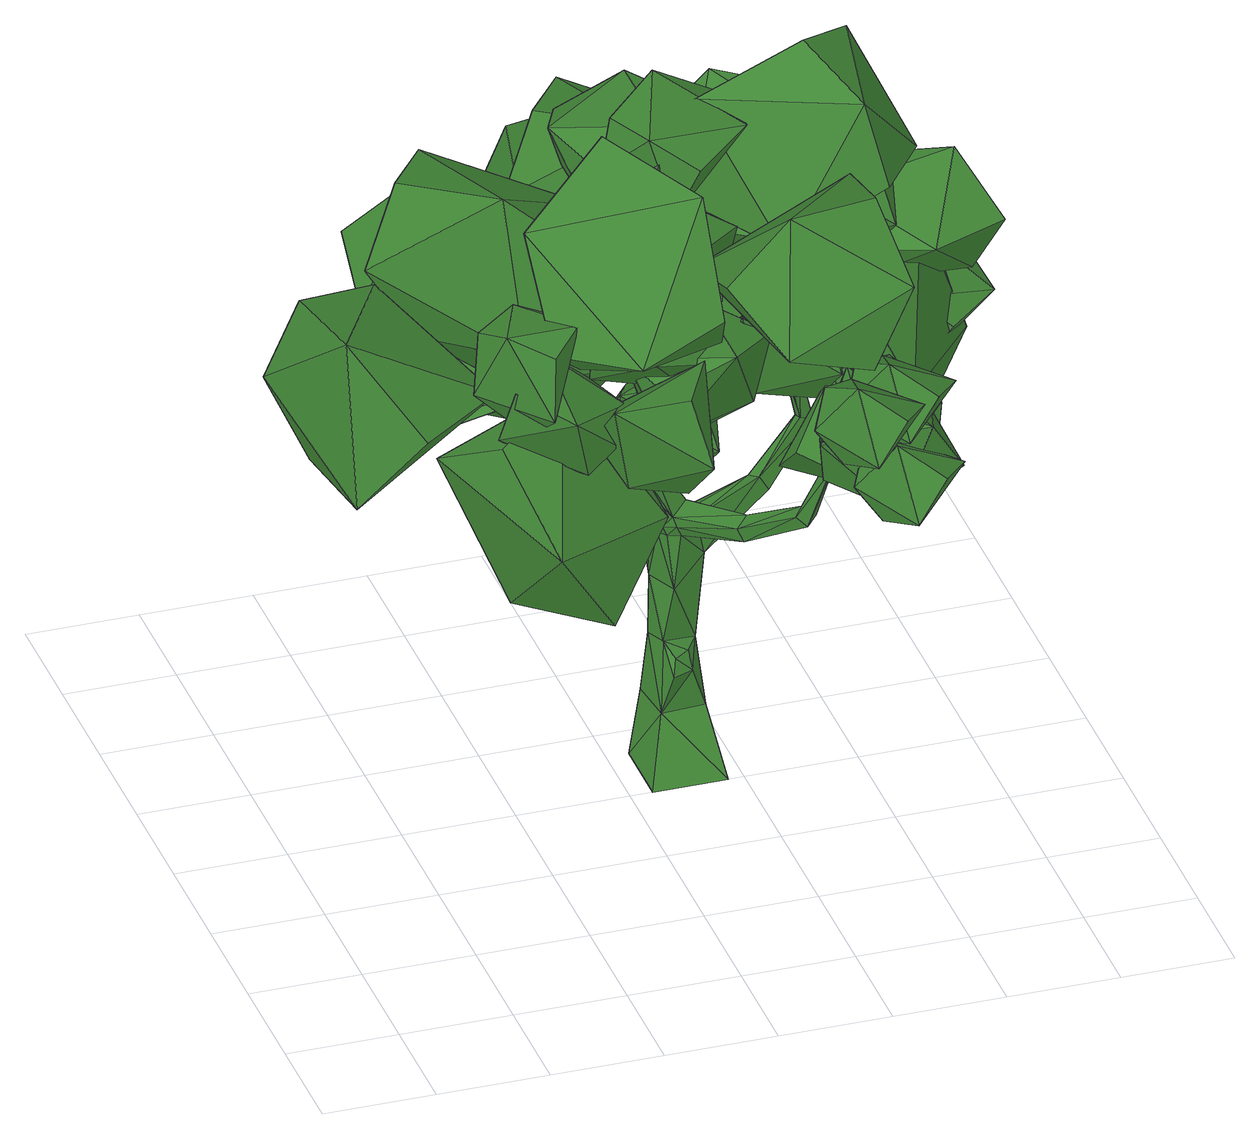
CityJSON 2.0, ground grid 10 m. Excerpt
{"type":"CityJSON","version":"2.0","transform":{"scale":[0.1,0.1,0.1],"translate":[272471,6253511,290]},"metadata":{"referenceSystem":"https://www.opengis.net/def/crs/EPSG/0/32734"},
"CityObjects":{
"tree1":{"type":"SolitaryVegetationObject","attributes":{"height":2.2,"width":0.15,"group":"standard","type":"broadleaf","footprint":[263448.52,6242805.03],"ground_height":16},"geometry":[{"type":"MultiSurface","lod":"2","boundaries":[[[0,1,2]],[[3,4,5]],[[0,6,7]],[[8,9,6]],[[9,10,11]],[[3,12,13]],[[2,8,0]],[[14,15,8]],[[15,16,10]],[[17,18,19]],[[2,20,14]],[[20,21,14]],[[22,16,21]],[[23,24,25]],[[7,20,1]],[[22,26,9]],[[9,23,22]],[[11,27,23]],[[28,29,30]],[[25,31,32]],[[33,34,35]],[[5,36,37]],[[38,39,40]],[[34,41,35]],[[28,38,34]],[[31,41,29]],[[39,42,43]],[[41,44,29]],[[29,39,30]],[[41,40,45]],[[46,42,47]],[[40,47,45]],[[39,46,40]],[[44,47,42]],[[48,49,50]],[[11,48,51]],[[11,12,3]],[[10,13,48]],[[52,53,54]],[[51,50,55]],[[12,55,52]],[[12,49,13]],[[56,57,58]],[[52,59,49]],[[49,56,50]],[[55,56,53]],[[60,57,61]],[[53,58,60]],[[53,61,54]],[[54,57,59]],[[62,63,64]],[[19,65,66]],[[67,65,62]],[[17,62,68]],[[10,17,32]],[[10,66,67]],[[16,19,66]],[[32,19,25]],[[64,69,70]],[[68,71,18]],[[18,63,65]],[[68,64,72]],[[70,73,74]],[[72,75,71]],[[63,75,69]],[[64,76,72]],[[73,77,74]],[[76,78,75]],[[75,73,69]],[[76,74,77]],[[79,80,81]],[[22,81,80]],[[9,79,6]],[[20,79,81]],[[82,83,84]],[[33,85,86]],[[33,28,34]],[[87,32,31]],[[33,36,88]],[[86,82,84]],[[27,37,82]],[[89,90,91]],[[82,92,93]],[[84,89,36]],[[37,89,92]],[[94,91,90]],[[89,95,92]],[[83,94,90]],[[93,95,94]],[[86,24,27]],[[86,85,24]],[[85,25,24]],[[5,87,88]],[[5,4,87]],[[4,32,87]],[[0,7,1]],[[0,8,6]],[[8,15,9]],[[9,15,10]],[[13,32,4]],[[4,3,13]],[[2,14,8]],[[14,21,15]],[[15,21,16]],[[17,68,18]],[[2,1,20]],[[20,22,21]],[[22,23,16]],[[25,16,23]],[[23,27,24]],[[7,6,20]],[[22,80,26]],[[9,11,23]],[[11,3,27]],[[28,31,29]],[[25,35,31]],[[35,25,85]],[[85,33,35]],[[37,3,5]],[[5,88,36]],[[38,30,39]],[[34,38,41]],[[28,30,38]],[[31,35,41]],[[39,44,42]],[[41,45,44]],[[29,44,39]],[[41,38,40]],[[46,43,42]],[[40,46,47]],[[39,43,46]],[[44,45,47]],[[48,13,49]],[[11,10,48]],[[11,51,12]],[[10,32,13]],[[52,55,53]],[[51,48,50]],[[12,51,55]],[[12,52,49]],[[56,59,57]],[[52,54,59]],[[49,59,56]],[[55,50,56]],[[60,58,57]],[[53,56,58]],[[53,60,61]],[[54,61,57]],[[62,65,63]],[[19,18,65]],[[67,66,65]],[[17,67,62]],[[10,67,17]],[[10,16,66]],[[16,25,19]],[[32,17,19]],[[64,63,69]],[[68,72,71]],[[18,71,63]],[[68,62,64]],[[70,69,73]],[[72,76,75]],[[63,71,75]],[[64,70,76]],[[73,78,77]],[[76,77,78]],[[75,78,73]],[[76,70,74]],[[79,26,80]],[[22,20,81]],[[9,26,79]],[[20,6,79]],[[82,93,83]],[[33,88,28]],[[28,88,31]],[[88,87,31]],[[33,84,36]],[[84,33,86]],[[86,27,82]],[[27,3,37]],[[89,83,90]],[[82,37,92]],[[84,83,89]],[[37,36,89]],[[94,95,91]],[[89,91,95]],[[83,93,94]],[[93,92,95]],[[96,97,98]],[[99,100,101]],[[102,103,104]],[[96,98,104]],[[105,106,107]],[[108,109,110]],[[111,112,113]],[[105,107,113]],[[114,115,116]],[[117,118,119]],[[120,121,122]],[[114,116,122]],[[123,124,125]],[[126,127,128]],[[129,130,131]],[[123,125,131]],[[132,133,134]],[[135,136,137]],[[138,139,140]],[[132,134,140]],[[141,142,143]],[[144,145,146]],[[147,148,149]],[[141,143,149]],[[150,151,152]],[[153,154,155]],[[156,157,158]],[[150,152,158]],[[159,160,161]],[[162,163,164]],[[165,166,167]],[[159,161,167]],[[168,169,170]],[[171,172,173]],[[174,175,176]],[[168,170,176]],[[177,178,179]],[[180,181,182]],[[183,184,185]],[[177,179,185]],[[186,187,188]],[[189,190,191]],[[192,193,194]],[[186,188,194]],[[195,196,197]],[[198,199,200]],[[201,202,203]],[[195,197,203]],[[204,205,206]],[[207,208,209]],[[210,211,212]],[[204,206,212]],[[213,214,215]],[[216,217,218]],[[219,220,221]],[[213,215,221]],[[222,223,224]],[[225,226,227]],[[228,229,230]],[[222,224,230]],[[231,232,233]],[[234,235,236]],[[237,238,239]],[[231,233,239]],[[240,241,242]],[[243,244,245]],[[246,247,248]],[[240,242,248]],[[249,250,251]],[[252,253,254]],[[255,256,257]],[[249,251,257]],[[258,259,260]],[[261,262,263]],[[264,265,266]],[[258,260,266]],[[267,268,269]],[[270,271,272]],[[273,274,275]],[[267,269,275]],[[276,277,278]],[[279,280,281]],[[282,283,284]],[[276,278,284]],[[285,286,287]],[[288,289,290]],[[291,292,293]],[[285,287,293]],[[294,295,296]],[[297,298,299]],[[300,301,302]],[[294,296,302]],[[303,304,305]],[[306,307,308]],[[309,310,311]],[[303,305,311]],[[312,313,314]],[[315,316,317]],[[318,319,320]],[[312,314,320]],[[321,322,323]],[[324,325,326]],[[327,328,329]],[[321,323,329]],[[330,331,332]],[[333,334,335]],[[336,337,338]],[[330,332,338]],[[339,340,341]],[[342,343,344]],[[345,346,347]],[[339,341,347]],[[348,349,350]],[[351,352,353]],[[354,355,356]],[[348,350,356]],[[357,358,359]],[[360,361,362]],[[363,364,365]],[[357,359,365]],[[366,367,368]],[[369,370,371]],[[372,373,374]],[[366,368,374]],[[375,376,377]],[[378,379,380]],[[381,382,383]],[[375,377,383]],[[384,385,386]],[[387,388,389]],[[390,391,392]],[[384,386,392]],[[393,394,395]],[[396,397,398]],[[399,400,401]],[[393,395,401]],[[402,403,404]],[[405,406,407]],[[408,409,410]],[[402,404,410]],[[411,412,413]],[[414,415,416]],[[417,418,419]],[[411,413,419]],[[419,416,417]],[[419,413,416]],[[413,414,416]],[[419,412,411]],[[419,418,412]],[[418,420,412]],[[416,418,417]],[[416,415,418]],[[415,420,418]],[[413,415,414]],[[413,412,415]],[[412,420,415]],[[410,407,408]],[[410,404,407]],[[404,405,407]],[[410,403,402]],[[410,409,403]],[[409,421,403]],[[407,409,408]],[[407,406,409]],[[406,421,409]],[[404,406,405]],[[404,403,406]],[[403,421,406]],[[401,398,399]],[[401,395,398]],[[395,396,398]],[[401,394,393]],[[401,400,394]],[[400,422,394]],[[398,400,399]],[[398,397,400]],[[397,422,400]],[[395,397,396]],[[395,394,397]],[[394,422,397]],[[392,389,390]],[[392,386,389]],[[386,387,389]],[[392,385,384]],[[392,391,385]],[[391,423,385]],[[389,391,390]],[[389,388,391]],[[388,423,391]],[[386,388,387]],[[386,385,388]],[[385,423,388]],[[383,380,381]],[[383,377,380]],[[377,378,380]],[[383,376,375]],[[383,382,376]],[[382,424,376]],[[380,382,381]],[[380,379,382]],[[379,424,382]],[[377,379,378]],[[377,376,379]],[[376,424,379]],[[374,371,372]],[[374,368,371]],[[368,369,371]],[[374,367,366]],[[374,373,367]],[[373,425,367]],[[371,373,372]],[[371,370,373]],[[370,425,373]],[[368,370,369]],[[368,367,370]],[[367,425,370]],[[365,362,363]],[[365,359,362]],[[359,360,362]],[[365,358,357]],[[365,364,358]],[[364,426,358]],[[362,364,363]],[[362,361,364]],[[361,426,364]],[[359,361,360]],[[359,358,361]],[[358,426,361]],[[356,353,354]],[[356,350,353]],[[350,351,353]],[[356,349,348]],[[356,355,349]],[[355,427,349]],[[353,355,354]],[[353,352,355]],[[352,427,355]],[[350,352,351]],[[350,349,352]],[[349,427,352]],[[347,344,345]],[[347,341,344]],[[341,342,344]],[[347,340,339]],[[347,346,340]],[[346,428,340]],[[344,346,345]],[[344,343,346]],[[343,428,346]],[[341,343,342]],[[341,340,343]],[[340,428,343]],[[338,335,336]],[[338,332,335]],[[332,333,335]],[[338,331,330]],[[338,337,331]],[[337,429,331]],[[335,337,336]],[[335,334,337]],[[334,429,337]],[[332,334,333]],[[332,331,334]],[[331,429,334]],[[329,326,327]],[[329,323,326]],[[323,324,326]],[[329,322,321]],[[329,328,322]],[[328,430,322]],[[326,328,327]],[[326,325,328]],[[325,430,328]],[[323,325,324]],[[323,322,325]],[[322,430,325]],[[320,317,318]],[[320,314,317]],[[314,315,317]],[[320,313,312]],[[320,319,313]],[[319,431,313]],[[317,319,318]],[[317,316,319]],[[316,431,319]],[[314,316,315]],[[314,313,316]],[[313,431,316]],[[311,308,309]],[[311,305,308]],[[305,306,308]],[[311,304,303]],[[311,310,304]],[[310,432,304]],[[308,310,309]],[[308,307,310]],[[307,432,310]],[[305,307,306]],[[305,304,307]],[[304,432,307]],[[302,299,300]],[[302,296,299]],[[296,297,299]],[[302,295,294]],[[302,301,295]],[[301,433,295]],[[299,301,300]],[[299,298,301]],[[298,433,301]],[[296,298,297]],[[296,295,298]],[[295,433,298]],[[293,290,291]],[[293,287,290]],[[287,288,290]],[[293,286,285]],[[293,292,286]],[[292,434,286]],[[290,292,291]],[[290,289,292]],[[289,434,292]],[[287,289,288]],[[287,286,289]],[[286,434,289]],[[284,281,282]],[[284,278,281]],[[278,279,281]],[[284,277,276]],[[284,283,277]],[[283,435,277]],[[281,283,282]],[[281,280,283]],[[280,435,283]],[[278,280,279]],[[278,277,280]],[[277,435,280]],[[275,272,273]],[[275,269,272]],[[269,270,272]],[[275,268,267]],[[275,274,268]],[[274,436,268]],[[272,274,273]],[[272,271,274]],[[271,436,274]],[[269,271,270]],[[269,268,271]],[[268,436,271]],[[266,263,264]],[[266,260,263]],[[260,261,263]],[[266,259,258]],[[266,265,259]],[[265,437,259]],[[263,265,264]],[[263,262,265]],[[262,437,265]],[[260,262,261]],[[260,259,262]],[[259,437,262]],[[257,254,255]],[[257,251,254]],[[251,252,254]],[[257,250,249]],[[257,256,250]],[[256,438,250]],[[254,256,255]],[[254,253,256]],[[253,438,256]],[[251,253,252]],[[251,250,253]],[[250,438,253]],[[248,245,246]],[[248,242,245]],[[242,243,245]],[[248,241,240]],[[248,247,241]],[[247,439,241]],[[245,247,246]],[[245,244,247]],[[244,439,247]],[[242,244,243]],[[242,241,244]],[[241,439,244]],[[239,236,237]],[[239,233,236]],[[233,234,236]],[[239,232,231]],[[239,238,232]],[[238,440,232]],[[236,238,237]],[[236,235,238]],[[235,440,238]],[[233,235,234]],[[233,232,235]],[[232,440,235]],[[230,227,228]],[[230,224,227]],[[224,225,227]],[[230,223,222]],[[230,229,223]],[[229,441,223]],[[227,229,228]],[[227,226,229]],[[226,441,229]],[[224,226,225]],[[224,223,226]],[[223,441,226]],[[221,218,219]],[[221,215,218]],[[215,216,218]],[[221,214,213]],[[221,220,214]],[[220,442,214]],[[218,220,219]],[[218,217,220]],[[217,442,220]],[[215,217,216]],[[215,214,217]],[[214,442,217]],[[212,209,210]],[[212,206,209]],[[206,207,209]],[[212,205,204]],[[212,211,205]],[[211,443,205]],[[209,211,210]],[[209,208,211]],[[208,443,211]],[[206,208,207]],[[206,205,208]],[[205,443,208]],[[203,200,201]],[[203,197,200]],[[197,198,200]],[[203,196,195]],[[203,202,196]],[[202,444,196]],[[200,202,201]],[[200,199,202]],[[199,444,202]],[[197,199,198]],[[197,196,199]],[[196,444,199]],[[194,191,192]],[[194,188,191]],[[188,189,191]],[[194,187,186]],[[194,193,187]],[[193,445,187]],[[191,193,192]],[[191,190,193]],[[190,445,193]],[[188,190,189]],[[188,187,190]],[[187,445,190]],[[185,182,183]],[[185,179,182]],[[179,180,182]],[[185,178,177]],[[185,184,178]],[[184,446,178]],[[182,184,183]],[[182,181,184]],[[181,446,184]],[[179,181,180]],[[179,178,181]],[[178,446,181]],[[176,173,174]],[[176,170,173]],[[170,171,173]],[[176,169,168]],[[176,175,169]],[[175,447,169]],[[173,175,174]],[[173,172,175]],[[172,447,175]],[[170,172,171]],[[170,169,172]],[[169,447,172]],[[167,164,165]],[[167,161,164]],[[161,162,164]],[[167,160,159]],[[167,166,160]],[[166,448,160]],[[164,166,165]],[[164,163,166]],[[163,448,166]],[[161,163,162]],[[161,160,163]],[[160,448,163]],[[158,155,156]],[[158,152,155]],[[152,153,155]],[[158,151,150]],[[158,157,151]],[[157,449,151]],[[155,157,156]],[[155,154,157]],[[154,449,157]],[[152,154,153]],[[152,151,154]],[[151,449,154]],[[149,146,147]],[[149,143,146]],[[143,144,146]],[[149,142,141]],[[149,148,142]],[[148,450,142]],[[146,148,147]],[[146,145,148]],[[145,450,148]],[[143,145,144]],[[143,142,145]],[[142,450,145]],[[140,137,138]],[[140,134,137]],[[134,135,137]],[[140,133,132]],[[140,139,133]],[[139,451,133]],[[137,139,138]],[[137,136,139]],[[136,451,139]],[[134,136,135]],[[134,133,136]],[[133,451,136]],[[131,128,129]],[[131,125,128]],[[125,126,128]],[[131,124,123]],[[131,130,124]],[[130,452,124]],[[128,130,129]],[[128,127,130]],[[127,452,130]],[[125,127,126]],[[125,124,127]],[[124,452,127]],[[122,119,120]],[[122,116,119]],[[116,117,119]],[[122,115,114]],[[122,121,115]],[[121,453,115]],[[119,121,120]],[[119,118,121]],[[118,453,121]],[[116,118,117]],[[116,115,118]],[[115,453,118]],[[113,110,111]],[[113,107,110]],[[107,108,110]],[[113,106,105]],[[113,112,106]],[[112,454,106]],[[110,112,111]],[[110,109,112]],[[109,454,112]],[[107,109,108]],[[107,106,109]],[[106,454,109]],[[104,101,102]],[[104,98,101]],[[98,99,101]],[[104,97,96]],[[104,103,97]],[[103,455,97]],[[101,103,102]],[[101,100,103]],[[100,455,103]],[[98,100,99]],[[98,97,100]],[[97,455,100]]]}]}
},
"vertices":[
[386,365,9],[320,300,9],[320,365,9],[368,330,252],[363,342,252],[364,329,263],[375,327,69],[386,300,9],[371,372,68],[371,343,127],[360,353,215],[374,328,217],[432,357,263],[426,369,259],[331,368,68],[363,368,128],[334,354,188],[350,388,242],[332,438,283],[340,382,239],[335,324,69],[335,360,128],[340,333,134],[347,325,188],[340,322,244],[335,333,242],[360,327,125],[350,315,246],[322,331,329],[257,342,409],[261,331,416],[314,344,324],[354,349,248],[342,314,266],[311,321,322],[302,334,317],[394,274,282],[402,274,267],[257,323,406],[153,331,394],[151,324,385],[253,334,399],[97,336,426],[99,332,428],[152,340,388],[150,333,378],[97,329,425],[95,333,423],[435,371,246],[468,371,309],[479,373,305],[441,359,248],[469,361,312],[464,350,369],[453,348,373],[481,363,307],[462,359,368],[510,362,414],[513,363,412],[452,357,371],[514,360,413],[511,359,415],[353,450,264],[326,490,270],[345,492,270],[328,446,263],[339,391,215],[354,392,225],[346,440,285],[331,525,251],[348,526,251],[329,494,286],[340,496,286],[329,573,276],[338,574,277],[333,529,265],[343,530,266],[335,571,284],[330,570,283],[361,319,110],[346,318,124],[342,310,111],[388,263,263],[417,213,311],[382,263,277],[336,322,253],[345,313,256],[357,339,261],[358,328,272],[426,224,314],[434,190,370],[438,195,371],[437,219,306],[426,208,303],[439,186,368],[444,192,369],[594,388,451],[560,316,522],[611,349,381],[561,300,339],[525,224,406],[501,355,330],[462,395,389],[423,324,458],[529,428,422],[163,381,426],[175,276,441],[113,392,363],[39,361,353],[46,254,365],[8,391,422],[36,380,498],[43,275,515],[111,408,483],[250,216,451],[284,148,375],[193,263,418],[125,240,380],[154,173,301],[96,194,441],[134,132,479],[163,62,404],[200,175,501],[467,151,651],[477,251,614],[387,134,655],[333,139,595],[337,239,556],[372,91,543],[449,99,516],[458,197,474],[484,100,590],[316,94,591],[312,141,687],[240,80,566],[179,134,560],[169,183,654],[219,185,510],[291,220,522],[285,273,616],[332,151,535],[467,249,350],[402,212,365],[491,264,401],[504,228,445],[441,190,463],[538,192,413],[523,163,365],[460,122,381],[507,210,335],[535,385,545],[600,348,560],[536,399,489],[543,363,443],[608,325,454],[499,328,457],[492,299,507],[555,258,520],[493,346,541],[188,372,426],[110,444,441],[233,396,363],[269,469,353],[194,544,365],[313,466,422],[284,455,498],[210,531,515],[245,385,483],[254,590,426],[314,678,441],[285,550,363],[362,524,353],[426,609,365],[365,481,422],[351,508,498],[415,592,515],[276,536,483],[480,370,473],[381,409,488],[513,409,410],[521,490,400],[424,533,412],[562,502,469],[539,483,545],[443,526,562],[528,403,530],[372,552,513],[445,475,528],[326,530,449],[285,460,440],[355,380,451],[242,465,509],[271,474,584],[341,394,602],[314,542,569],[231,489,505],[304,413,520],[184,467,442],[144,397,432],[214,317,444],[101,403,501],[130,411,577],[199,332,594],[173,479,562],[465,340,695],[376,359,643],[498,276,663],[516,264,586],[429,280,531],[561,329,579],[541,403,594],[456,425,538],[519,391,669],[311,651,373],[222,618,330],[344,589,410],[362,519,378],[276,481,334],[408,548,320],[387,601,265],[302,566,217],[365,658,316],[299,352,643],[350,394,656],[291,353,592],[326,343,555],[378,385,565],[339,297,572],[357,285,619],[411,325,631],[318,304,645],[358,337,463],[409,379,476],[350,337,413],[384,328,376],[436,370,385],[398,281,393],[416,270,439],[469,309,451],[376,289,466],[259,436,459],[310,478,472],[250,436,409],[285,427,372],[337,469,381],[299,381,389],[317,369,436],[370,408,447],[277,388,462],[247,481,368],[305,495,398],[227,525,351],[249,560,321],[308,577,349],[259,527,282],[286,484,285],[346,498,312],[257,462,321],[281,353,602],[343,352,627],[260,399,613],[280,445,601],[343,447,626],[284,436,551],[309,398,527],[373,399,549],[284,360,551],[281,144,498],[343,143,523],[260,190,509],[280,236,497],[343,239,522],[284,228,447],[309,190,423],[373,191,446],[284,152,448],[281,238,546],[343,237,571],[260,284,557],[280,330,546],[343,333,570],[284,322,495],[309,284,471],[373,285,494],[284,246,496],[213,131,475],[217,86,525],[249,167,483],[299,160,491],[306,117,542],[308,135,447],[284,92,431],[291,46,480],[237,110,434],[451,368,529],[455,324,580],[486,404,538],[536,397,546],[543,354,597],[545,372,502],[522,329,486],[528,283,535],[474,348,489],[232,309,559],[235,265,610],[267,346,568],[317,339,575],[324,295,626],[326,313,532],[302,270,516],[309,224,565],[255,289,518],[272,298,382],[276,254,433],[308,335,391],[358,328,399],[365,284,450],[367,302,355],[343,259,339],[350,213,388],[296,278,341],[363,246,472],[367,202,522],[398,282,480],[449,275,488],[456,232,539],[457,250,444],[434,207,428],[441,161,477],[386,225,431],[239,462,377],[243,417,427],[274,498,385],[324,491,393],[331,448,444],[333,465,349],[310,422,333],[316,376,382],[262,441,336],[466,202,439],[524,176,417],[430,190,405],[418,142,389],[474,114,365],[409,123,436],[441,122,476],[498,92,455],[449,172,477],[447,145,497],[463,102,517],[477,165,487],[506,154,465],[525,112,484],[485,145,435],[456,120,434],[473,77,452],[436,137,461],[447,122,430],[463,79,451],[477,142,421],[506,131,399],[525,89,418],[485,122,368],[456,97,368],[473,53,386],[436,114,395],[398,77,522],[414,35,542],[428,98,512],[457,87,490],[476,45,509],[436,77,460],[407,53,459],[424,9,477],[387,69,486],[321,159,511],[271,137,531],[312,183,475],[283,217,472],[231,197,491],[301,241,505],[308,228,547],[257,209,569],[333,193,537],[226,104,481],[185,87,519],[206,122,446],[176,156,446],[133,141,483],[203,185,468],[222,179,507],[181,165,546],[244,141,497],[588,313,406],[635,347,414],[557,324,435],[540,365,441],[585,402,451],[527,372,399],[552,369,362],[597,406,370],[567,328,369],[545,288,388],[579,315,349],[541,315,423],[526,357,422],[559,387,384],[487,349,402],[481,328,363],[512,357,323],[503,291,374],[170,99,580],[167,93,522],[200,131,588],[201,172,572],[199,169,514],[160,184,586],[122,162,578],[117,158,520],[135,123,593],[159,137,485],[569,369,329],[632,405,417],[142,122,538],[224,170,542],[448,5,521],[497,50,429],[497,73,496],[532,112,399],[300,388,446],[425,172,542],[334,225,452],[293,236,629],[512,294,599],[275,57,544],[389,285,559],[389,191,511],[389,400,615],[354,532,369],[369,475,440],[468,376,444],[410,392,624],[217,535,268],[370,365,540],[280,309,528],[421,371,535],[360,514,496],[421,676,449],[128,549,449],[625,288,519],[398,153,413],[252,228,707],[429,286,526],[218,88,316],[93,207,449],[482,246,501]
]}
